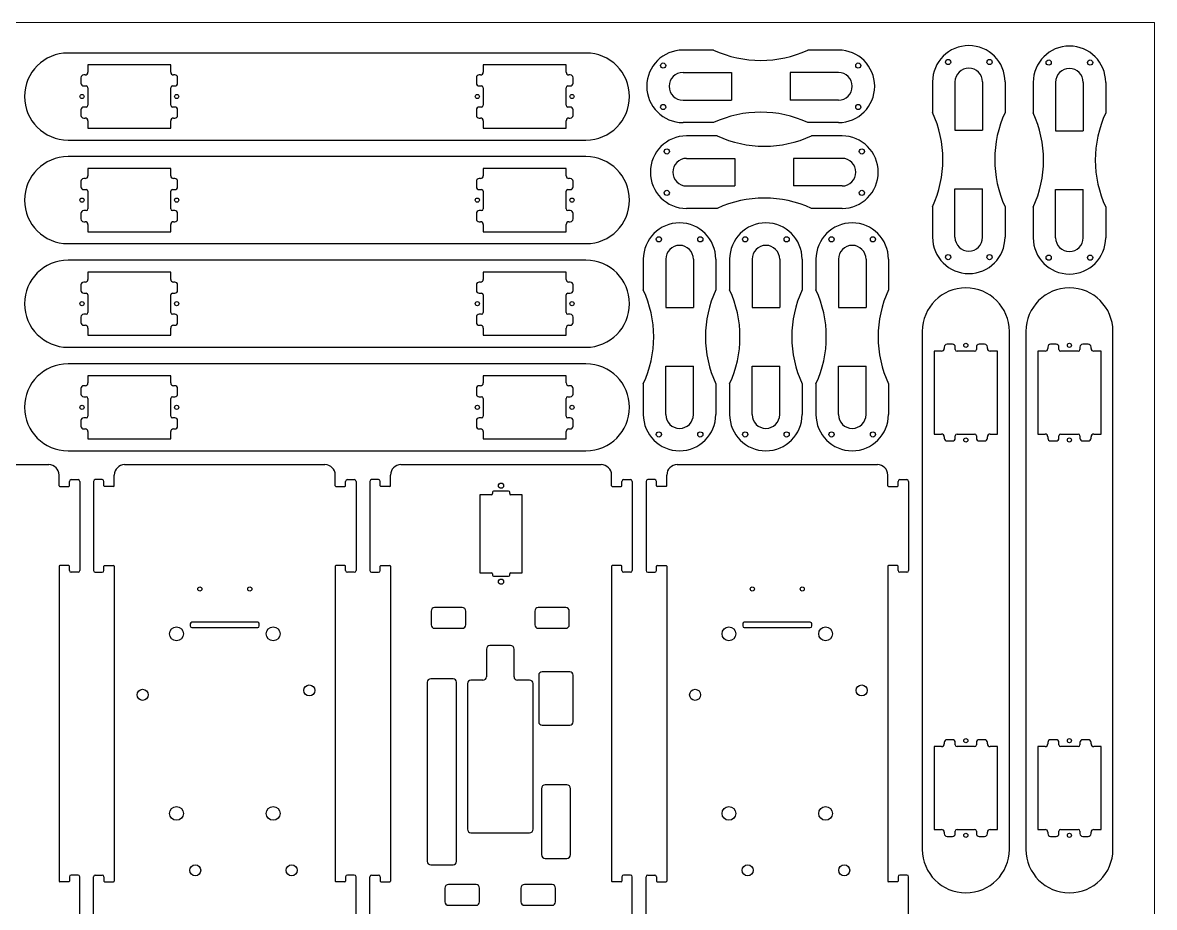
# Model space of a CAD drawing. Header units: inches. Extents: x 24 to 904, y -485 to 16.
# Drawn here: x 576.6 to 904.4, y -239.8 to 16.4 of the extents above; entities that cross this region are included whole.
import ezdxf

# ---------------------------------------------------------------- set-up
doc = ezdxf.new("R2010")
doc.units = ezdxf.units.IN
doc.header["$MEASUREMENT"] = 0
doc.layers.get('0').update_dxf_attribs({"lineweight": 18})

msp = doc.modelspace()

# ---------------------------------------------------------------- linework, layer by layer
for p, q in [((904.39, 16.45), (24.39, 16.45)), ((904.39, -423.55), (904.39, 16.45))]:
    msp.add_line(p, q)
at = {"color": 7, "linetype": 'Continuous', "lineweight": 25}
for p, q in [((739.79, 7.65), (589.79, 7.65)), ((776.76, 8.51), (767.89, 8.51)), ((812.89, 8.51), (804.03, 8.51)), ((619.54, 4.2), (595.54, 4.2)), ((595.54, 4.2), (595.54, 2.1)), ((619.54, 2.1), (619.54, 4.2)), ((734.04, 4.2), (710.04, 4.2)), ((710.04, 4.2), (710.04, 2.1)), ((734.04, 2.1), (734.04, 4.2)), ((593.54, 0.5), (593.54, -1.1)), ((594.74, 1.3), (594.34, 1.3)), ((620.74, 1.3), (620.34, 1.3)), ((621.54, -1.1), (621.54, 0.5)), ((708.04, 0.5), (708.04, -1.1)), ((709.24, 1.3), (708.84, 1.3)), ((735.24, 1.3), (734.84, 1.3)), ((736.04, -1.1), (736.04, 0.5)), ((767.89, 2.01), (781.89, 2.01)), ((781.89, 2.01), (781.89, -5.99)), ((812.89, 2.01), (798.89, 2.01)), ((798.89, 2.01), (798.89, -5.99)), ((594.34, -1.9), (595.04, -1.9)), ((595.54, -2.4), (595.54, -7.5)), ((619.54, -7.5), (619.54, -2.4)), ((620.04, -1.9), (620.74, -1.9)), ((708.84, -1.9), (709.54, -1.9)), ((710.04, -2.4), (710.04, -7.5)), ((734.04, -7.5), (734.04, -2.4)), ((734.54, -1.9), (735.24, -1.9)), ((840.15, -0.71), (840.15, -9.57)), ((846.65, -0.71), (846.65, -14.71)), ((854.65, -0.71), (854.65, -14.71)), ((861.15, -0.71), (861.15, -9.57)), ((869.29, -0.85), (869.29, -9.72)), ((875.79, -0.85), (875.79, -14.85)), ((883.79, -0.85), (883.79, -14.85)), ((890.29, -0.85), (890.29, -9.72)), ((767.89, -5.99), (781.89, -5.99)), ((812.89, -5.99), (798.89, -5.99)), ((593.54, -8.8), (593.54, -10.4)), ((595.04, -8), (594.34, -8)), ((620.74, -8), (620.04, -8)), ((621.54, -10.4), (621.54, -8.8)), ((708.04, -8.8), (708.04, -10.4)), ((709.54, -8), (708.84, -8)), ((735.24, -8), (734.54, -8)), ((736.04, -10.4), (736.04, -8.8)), ((594.34, -11.2), (594.74, -11.2)), ((595.54, -12), (595.54, -14.1)), ((619.54, -14.1), (619.54, -12)), ((620.34, -11.2), (620.74, -11.2)), ((708.84, -11.2), (709.24, -11.2)), ((710.04, -12), (710.04, -14.1)), ((734.04, -14.1), (734.04, -12)), ((734.84, -11.2), (735.24, -11.2)), ((776.76, -12.49), (767.89, -12.49)), ((812.89, -12.49), (804.03, -12.49)), ((595.54, -14.1), (619.54, -14.1)), ((710.04, -14.1), (734.04, -14.1)), ((777.79, -16.35), (768.93, -16.35)), ((813.93, -16.35), (805.06, -16.35)), ((846.65, -14.71), (854.65, -14.71)), ((875.79, -14.85), (883.79, -14.85)), ((589.79, -17.55), (739.79, -17.55)), ((739.79, -22.35), (589.79, -22.35)), ((768.93, -22.85), (782.93, -22.85)), ((782.93, -22.85), (782.93, -30.85)), ((813.93, -22.85), (799.93, -22.85)), ((799.93, -22.85), (799.93, -30.85)), ((619.54, -25.8), (595.54, -25.8)), ((595.54, -25.8), (595.54, -27.9)), ((619.54, -27.9), (619.54, -25.8)), ((734.04, -25.8), (710.04, -25.8)), ((710.04, -25.8), (710.04, -27.9)), ((734.04, -27.9), (734.04, -25.8)), ((594.74, -28.7), (594.34, -28.7)), ((620.74, -28.7), (620.34, -28.7)), ((709.24, -28.7), (708.84, -28.7)), ((735.24, -28.7), (734.84, -28.7)), ((593.54, -29.5), (593.54, -31.1)), ((594.34, -31.9), (595.04, -31.9)), ((595.54, -32.4), (595.54, -37.5)), ((619.54, -37.5), (619.54, -32.4)), ((620.04, -31.9), (620.74, -31.9)), ((621.54, -31.1), (621.54, -29.5)), ((708.04, -29.5), (708.04, -31.1)), ((708.84, -31.9), (709.54, -31.9)), ((710.04, -32.4), (710.04, -37.5)), ((734.04, -37.5), (734.04, -32.4)), ((734.54, -31.9), (735.24, -31.9)), ((736.04, -31.1), (736.04, -29.5)), ((768.93, -30.85), (782.93, -30.85)), ((813.93, -30.85), (799.93, -30.85)), ((846.65, -31.71), (854.65, -31.71)), ((846.65, -45.71), (846.65, -31.71)), ((854.65, -45.71), (854.65, -31.71)), ((875.79, -31.85), (883.79, -31.85)), ((875.79, -45.85), (875.79, -31.85)), ((883.79, -45.85), (883.79, -31.85)), ((593.54, -38.8), (593.54, -40.4)), ((595.04, -38), (594.34, -38)), ((620.74, -38), (620.04, -38)), ((621.54, -40.4), (621.54, -38.8)), ((708.04, -38.8), (708.04, -40.4)), ((709.54, -38), (708.84, -38)), ((735.24, -38), (734.54, -38)), ((736.04, -40.4), (736.04, -38.8)), ((777.79, -37.35), (768.93, -37.35)), ((813.93, -37.35), (805.06, -37.35)), ((840.15, -36.85), (840.15, -45.71)), ((861.15, -36.85), (861.15, -45.71)), ((869.29, -36.99), (869.29, -45.85)), ((890.29, -36.99), (890.29, -45.85)), ((594.34, -41.2), (594.74, -41.2)), ((595.54, -42), (595.54, -44.1)), ((619.54, -44.1), (619.54, -42)), ((620.34, -41.2), (620.74, -41.2)), ((708.84, -41.2), (709.24, -41.2)), ((710.04, -42), (710.04, -44.1)), ((734.04, -44.1), (734.04, -42)), ((734.84, -41.2), (735.24, -41.2)), ((595.54, -44.1), (619.54, -44.1)), ((710.04, -44.1), (734.04, -44.1)), ((589.79, -47.55), (739.79, -47.55)), ((739.79, -52.35), (589.79, -52.35)), ((756.39, -52.05), (756.39, -60.92)), ((762.89, -52.05), (762.89, -66.05)), ((770.89, -52.05), (770.89, -66.05)), ((777.39, -52.05), (777.39, -60.92)), ((781.39, -52.05), (781.39, -60.92)), ((787.89, -52.05), (787.89, -66.05)), ((795.89, -52.05), (795.89, -66.05)), ((802.39, -52.05), (802.39, -60.92)), ((806.39, -52.05), (806.39, -60.92)), ((812.89, -52.05), (812.89, -66.05)), ((820.89, -52.05), (820.89, -66.05)), ((827.39, -52.05), (827.39, -60.92)), ((594.74, -58.7), (594.34, -58.7)), ((619.54, -55.8), (595.54, -55.8)), ((595.54, -55.8), (595.54, -57.9)), ((619.54, -57.9), (619.54, -55.8)), ((620.74, -58.7), (620.34, -58.7)), ((709.24, -58.7), (708.84, -58.7)), ((734.04, -55.8), (710.04, -55.8)), ((710.04, -55.8), (710.04, -57.9)), ((734.04, -57.9), (734.04, -55.8)), ((735.24, -58.7), (734.84, -58.7)), ((593.54, -59.5), (593.54, -61.1)), ((594.34, -61.9), (595.04, -61.9)), ((620.04, -61.9), (620.74, -61.9)), ((621.54, -61.1), (621.54, -59.5)), ((708.04, -59.5), (708.04, -61.1)), ((708.84, -61.9), (709.54, -61.9)), ((734.54, -61.9), (735.24, -61.9)), ((736.04, -61.1), (736.04, -59.5)), ((595.54, -62.4), (595.54, -67.5)), ((619.54, -67.5), (619.54, -62.4)), ((710.04, -62.4), (710.04, -67.5)), ((734.04, -67.5), (734.04, -62.4)), ((593.54, -68.8), (593.54, -70.4)), ((595.04, -68), (594.34, -68)), ((620.74, -68), (620.04, -68)), ((621.54, -70.4), (621.54, -68.8)), ((708.04, -68.8), (708.04, -70.4)), ((709.54, -68), (708.84, -68)), ((735.24, -68), (734.54, -68)), ((736.04, -70.4), (736.04, -68.8)), ((762.89, -66.05), (770.89, -66.05)), ((787.89, -66.05), (795.89, -66.05)), ((812.89, -66.05), (820.89, -66.05)), ((594.34, -71.2), (594.74, -71.2)), ((595.54, -72), (595.54, -74.1)), ((619.54, -74.1), (619.54, -72)), ((620.34, -71.2), (620.74, -71.2)), ((708.84, -71.2), (709.24, -71.2)), ((710.04, -72), (710.04, -74.1)), ((734.04, -74.1), (734.04, -72)), ((734.84, -71.2), (735.24, -71.2)), ((595.54, -74.1), (619.54, -74.1)), ((710.04, -74.1), (734.04, -74.1)), ((837.19, -72.95), (837.19, -222.95)), ((862.39, -222.95), (862.39, -72.95)), ((867.19, -72.95), (867.19, -222.95)), ((892.39, -222.95), (892.39, -72.95)), ((589.79, -77.55), (739.79, -77.55)), ((843.54, -77.5), (843.54, -77.9)), ((845.94, -76.7), (844.34, -76.7)), ((846.74, -78.2), (846.74, -77.5)), ((852.84, -77.5), (852.84, -78.2)), ((855.24, -76.7), (853.64, -76.7)), ((856.04, -77.9), (856.04, -77.5)), ((873.54, -77.5), (873.54, -77.9)), ((875.94, -76.7), (874.34, -76.7)), ((876.74, -78.2), (876.74, -77.5)), ((882.84, -77.5), (882.84, -78.2)), ((885.24, -76.7), (883.64, -76.7)), ((886.04, -77.9), (886.04, -77.5)), ((842.74, -78.7), (840.64, -78.7)), ((840.64, -78.7), (840.64, -102.7)), ((852.34, -78.7), (847.24, -78.7)), ((858.94, -78.7), (856.84, -78.7)), ((858.94, -102.7), (858.94, -78.7)), ((872.74, -78.7), (870.64, -78.7)), ((870.64, -78.7), (870.64, -102.7)), ((882.34, -78.7), (877.24, -78.7)), ((888.94, -78.7), (886.84, -78.7)), ((888.94, -102.7), (888.94, -78.7)), ((739.79, -82.35), (589.79, -82.35)), ((762.89, -83.05), (770.89, -83.05)), ((762.89, -97.05), (762.89, -83.05)), ((770.89, -97.05), (770.89, -83.05)), ((787.89, -83.05), (795.89, -83.05)), ((787.89, -97.05), (787.89, -83.05)), ((795.89, -97.05), (795.89, -83.05)), ((812.89, -83.05), (820.89, -83.05)), ((812.89, -97.05), (812.89, -83.05)), ((820.89, -97.05), (820.89, -83.05)), ((619.54, -85.8), (595.54, -85.8)), ((595.54, -85.8), (595.54, -87.9)), ((619.54, -87.9), (619.54, -85.8)), ((734.04, -85.8), (710.04, -85.8)), ((710.04, -85.8), (710.04, -87.9)), ((734.04, -87.9), (734.04, -85.8)), ((756.39, -88.19), (756.39, -97.05)), ((777.39, -88.19), (777.39, -97.05)), ((781.39, -88.19), (781.39, -97.05)), ((802.39, -88.19), (802.39, -97.05)), ((806.39, -88.19), (806.39, -97.05)), ((827.39, -88.19), (827.39, -97.05)), ((593.54, -89.5), (593.54, -91.1)), ((594.74, -88.7), (594.34, -88.7)), ((620.74, -88.7), (620.34, -88.7)), ((621.54, -91.1), (621.54, -89.5)), ((708.04, -89.5), (708.04, -91.1)), ((709.24, -88.7), (708.84, -88.7)), ((735.24, -88.7), (734.84, -88.7)), ((736.04, -91.1), (736.04, -89.5)), ((594.34, -91.9), (595.04, -91.9)), ((595.54, -92.4), (595.54, -97.5)), ((619.54, -97.5), (619.54, -92.4)), ((620.04, -91.9), (620.74, -91.9)), ((708.84, -91.9), (709.54, -91.9)), ((710.04, -92.4), (710.04, -97.5)), ((734.04, -97.5), (734.04, -92.4)), ((734.54, -91.9), (735.24, -91.9)), ((595.04, -98), (594.34, -98)), ((620.74, -98), (620.04, -98)), ((709.54, -98), (708.84, -98)), ((735.24, -98), (734.54, -98)), ((593.54, -98.8), (593.54, -100.4)), ((594.34, -101.2), (594.74, -101.2)), ((620.34, -101.2), (620.74, -101.2)), ((621.54, -100.4), (621.54, -98.8)), ((708.04, -98.8), (708.04, -100.4)), ((708.84, -101.2), (709.24, -101.2)), ((734.84, -101.2), (735.24, -101.2)), ((736.04, -100.4), (736.04, -98.8)), ((595.54, -102), (595.54, -104.1)), ((595.54, -104.1), (619.54, -104.1)), ((619.54, -104.1), (619.54, -102)), ((710.04, -102), (710.04, -104.1)), ((710.04, -104.1), (734.04, -104.1)), ((734.04, -104.1), (734.04, -102)), ((840.64, -102.7), (842.74, -102.7)), ((843.54, -103.5), (843.54, -103.9)), ((844.34, -104.7), (845.94, -104.7)), ((846.74, -103.9), (846.74, -103.2)), ((847.24, -102.7), (852.34, -102.7)), ((852.84, -103.2), (852.84, -103.9)), ((853.64, -104.7), (855.24, -104.7)), ((856.04, -103.9), (856.04, -103.5)), ((856.84, -102.7), (858.94, -102.7)), ((870.64, -102.7), (872.74, -102.7)), ((873.54, -103.5), (873.54, -103.9)), ((874.34, -104.7), (875.94, -104.7)), ((876.74, -103.9), (876.74, -103.2)), ((877.24, -102.7), (882.34, -102.7)), ((882.84, -103.2), (882.84, -103.9)), ((883.64, -104.7), (885.24, -104.7)), ((886.04, -103.9), (886.04, -103.5)), ((886.84, -102.7), (888.94, -102.7)), ((589.79, -107.55), (739.79, -107.55)), ((526.19, -111.55), (584.19, -111.55)), ((587.19, -117.65), (587.19, -114.55)), ((603.19, -117.65), (603.19, -114.55)), ((606.19, -111.55), (664.19, -111.55)), ((667.19, -117.65), (667.19, -114.55)), ((683.19, -117.65), (683.19, -114.55)), ((686.19, -111.55), (744.19, -111.55)), ((747.19, -117.65), (747.19, -114.55)), ((763.19, -117.65), (763.19, -114.55)), ((766.19, -111.55), (824.19, -111.55)), ((827.19, -117.65), (827.19, -114.55)), ((587.39, -117.85), (589.99, -117.85)), ((590.19, -117.65), (590.19, -116.4)), ((590.69, -115.9), (592.69, -115.9)), ((593.19, -116.4), (593.19, -142.2)), ((597.19, -116.4), (597.19, -142.2)), ((599.69, -115.9), (597.69, -115.9)), ((600.19, -117.65), (600.19, -116.4)), ((602.99, -117.85), (600.39, -117.85)), ((667.39, -117.85), (669.99, -117.85)), ((670.19, -117.65), (670.19, -116.4)), ((670.69, -115.9), (672.69, -115.9)), ((673.19, -116.4), (673.19, -142.2)), ((677.19, -116.4), (677.19, -142.2)), ((679.69, -115.9), (677.69, -115.9)), ((680.19, -117.65), (680.19, -116.4)), ((682.99, -117.85), (680.39, -117.85)), ((747.39, -117.85), (749.99, -117.85)), ((750.19, -117.65), (750.19, -116.4)), ((750.69, -115.9), (752.69, -115.9)), ((753.19, -116.4), (753.19, -142.2)), ((757.19, -116.4), (757.19, -142.2)), ((759.69, -115.9), (757.69, -115.9)), ((760.19, -117.65), (760.19, -116.4)), ((762.99, -117.85), (760.39, -117.85)), ((827.39, -117.85), (829.99, -117.85)), ((830.19, -117.65), (830.19, -116.4)), ((830.69, -115.9), (832.69, -115.9)), ((833.19, -116.4), (833.19, -142.2)), ((709.04, -120.25), (709.04, -142.85)), ((712.39, -120.25), (709.04, -120.25)), ((712.69, -119.55), (712.69, -119.95)), ((717.39, -119.25), (712.99, -119.25)), ((717.69, -119.95), (717.69, -119.55)), ((721.34, -120.25), (717.99, -120.25)), ((721.34, -142.85), (721.34, -120.25)), ((589.99, -140.75), (587.39, -140.75)), ((600.39, -140.75), (602.99, -140.75)), ((669.99, -140.75), (667.39, -140.75)), ((680.39, -140.75), (682.99, -140.75)), ((749.99, -140.75), (747.39, -140.75)), ((760.39, -140.75), (762.99, -140.75)), ((829.99, -140.75), (827.39, -140.75)), ((587.19, -140.95), (587.19, -232.15)), ((590.19, -142.2), (590.19, -140.95)), ((592.69, -142.7), (590.69, -142.7)), ((597.69, -142.7), (599.69, -142.7)), ((600.19, -142.2), (600.19, -140.95)), ((603.19, -140.95), (603.19, -232.15)), ((667.19, -140.95), (667.19, -232.15)), ((670.19, -142.2), (670.19, -140.95)), ((672.69, -142.7), (670.69, -142.7)), ((677.69, -142.7), (679.69, -142.7)), ((680.19, -142.2), (680.19, -140.95)), ((683.19, -140.95), (683.19, -232.15)), ((709.04, -142.85), (712.39, -142.85)), ((712.69, -143.15), (712.69, -143.55)), ((712.99, -143.85), (717.39, -143.85)), ((717.69, -143.55), (717.69, -143.15)), ((717.99, -142.85), (721.34, -142.85)), ((747.19, -140.95), (747.19, -232.15)), ((750.19, -142.2), (750.19, -140.95)), ((752.69, -142.7), (750.69, -142.7)), ((757.69, -142.7), (759.69, -142.7)), ((760.19, -142.2), (760.19, -140.95)), ((763.19, -140.95), (763.19, -232.15)), ((827.19, -140.95), (827.19, -232.15)), ((830.19, -142.2), (830.19, -140.95)), ((832.69, -142.7), (830.69, -142.7)), ((694.95, -153.95), (694.95, -157.95)), ((703.95, -152.95), (695.95, -152.95)), ((704.95, -157.95), (704.95, -153.95)), ((724.95, -153.95), (724.95, -157.95)), ((733.95, -152.95), (725.95, -152.95)), ((734.95, -157.95), (734.95, -153.95)), ((644.74, -157.21), (625.64, -157.21)), ((804.74, -157.21), (785.64, -157.21)), ((625.19, -157.66), (625.19, -158.26)), ((625.64, -158.71), (644.74, -158.71)), ((645.19, -158.26), (645.19, -157.66)), ((695.95, -158.95), (703.95, -158.95)), ((725.95, -158.95), (733.95, -158.95)), ((785.19, -157.66), (785.19, -158.26)), ((785.64, -158.71), (804.74, -158.71)), ((805.19, -158.26), (805.19, -157.66)), ((710.95, -164.95), (710.95, -172.95)), ((717.95, -163.95), (711.95, -163.95)), ((718.95, -172.95), (718.95, -164.95)), ((701.3, -173.56), (694.83, -173.56)), ((726.1, -172.52), (726.1, -186.02)), ((735.1, -171.52), (727.1, -171.52)), ((736.1, -186.02), (736.1, -172.52)), ((693.83, -174.56), (693.83, -226.45)), ((702.3, -226.45), (702.3, -174.56)), ((705.45, -174.95), (705.45, -217.15)), ((709.95, -173.95), (706.45, -173.95)), ((723.45, -173.95), (719.95, -173.95)), ((724.45, -217.15), (724.45, -174.95)), ((727.1, -187.02), (735.1, -187.02)), ((842.74, -193.2), (840.64, -193.2)), ((840.64, -193.2), (840.64, -217.2)), ((843.54, -192), (843.54, -192.4)), ((845.94, -191.2), (844.34, -191.2)), ((846.74, -192.7), (846.74, -192)), ((852.34, -193.2), (847.24, -193.2)), ((852.84, -192), (852.84, -192.7)), ((855.24, -191.2), (853.64, -191.2)), ((856.04, -192.4), (856.04, -192)), ((858.94, -193.2), (856.84, -193.2)), ((858.94, -217.2), (858.94, -193.2)), ((872.74, -193.2), (870.64, -193.2)), ((870.64, -193.2), (870.64, -217.2)), ((873.54, -192), (873.54, -192.4)), ((875.94, -191.2), (874.34, -191.2)), ((876.74, -192.7), (876.74, -192)), ((882.34, -193.2), (877.24, -193.2)), ((882.84, -192), (882.84, -192.7)), ((885.24, -191.2), (883.64, -191.2)), ((886.04, -192.4), (886.04, -192)), ((888.94, -193.2), (886.84, -193.2)), ((888.94, -217.2), (888.94, -193.2)), ((726.87, -205.39), (726.87, -224.46)), ((734.22, -204.26), (727.99, -204.26)), ((735.34, -224.46), (735.34, -205.39)), ((706.45, -218.15), (723.45, -218.15)), ((840.64, -217.2), (842.74, -217.2)), ((843.54, -218), (843.54, -218.4)), ((844.34, -219.2), (845.94, -219.2)), ((846.74, -218.4), (846.74, -217.7)), ((847.24, -217.2), (852.34, -217.2)), ((852.84, -217.7), (852.84, -218.4)), ((853.64, -219.2), (855.24, -219.2)), ((856.04, -218.4), (856.04, -218)), ((856.84, -217.2), (858.94, -217.2)), ((870.64, -217.2), (872.74, -217.2)), ((873.54, -218), (873.54, -218.4)), ((874.34, -219.2), (875.94, -219.2)), ((876.74, -218.4), (876.74, -217.7)), ((877.24, -217.2), (882.34, -217.2)), ((882.84, -217.7), (882.84, -218.4)), ((883.64, -219.2), (885.24, -219.2)), ((886.04, -218.4), (886.04, -218)), ((886.84, -217.2), (888.94, -217.2)), ((727.99, -225.58), (734.22, -225.58)), ((694.83, -227.45), (701.3, -227.45)), ((589.99, -232.35), (587.39, -232.35)), ((590.19, -230.9), (590.19, -232.15)), ((592.69, -230.4), (590.69, -230.4)), ((593.19, -256.7), (593.19, -230.9)), ((597.19, -256.7), (597.19, -230.9)), ((597.69, -230.4), (599.69, -230.4)), ((600.19, -230.9), (600.19, -232.15)), ((600.39, -232.35), (602.99, -232.35)), ((669.99, -232.35), (667.39, -232.35)), ((670.19, -230.9), (670.19, -232.15)), ((672.69, -230.4), (670.69, -230.4)), ((673.19, -256.7), (673.19, -230.9)), ((677.19, -256.7), (677.19, -230.9)), ((677.69, -230.4), (679.69, -230.4)), ((680.19, -230.9), (680.19, -232.15)), ((680.39, -232.35), (682.99, -232.35)), ((749.99, -232.35), (747.39, -232.35)), ((750.19, -230.9), (750.19, -232.15)), ((752.69, -230.4), (750.69, -230.4)), ((753.19, -256.7), (753.19, -230.9)), ((757.19, -256.7), (757.19, -230.9)), ((757.69, -230.4), (759.69, -230.4)), ((760.19, -230.9), (760.19, -232.15)), ((760.39, -232.35), (762.99, -232.35)), ((829.99, -232.35), (827.39, -232.35)), ((830.19, -230.9), (830.19, -232.15)), ((832.69, -230.4), (830.69, -230.4)), ((833.19, -256.7), (833.19, -230.9)), ((698.95, -234.15), (698.95, -238.15)), ((707.95, -233.15), (699.95, -233.15)), ((708.95, -238.15), (708.95, -234.15)), ((720.95, -234.15), (720.95, -238.15)), ((729.95, -233.15), (721.95, -233.15)), ((730.95, -238.15), (730.95, -234.15)), ((699.95, -239.15), (707.95, -239.15)), ((721.95, -239.15), (729.95, -239.15))]:
    msp.add_line(p, q, dxfattribs=at)
for centre, radius in [((762.14, 4.01), 0.75), ((818.64, 4.01), 0.75), ((844.65, 5.04), 0.75), ((856.65, 5.04), 0.75), ((873.79, 4.9), 0.75), ((885.79, 4.9), 0.75), ((593.84, -4.95), 0.6), ((621.24, -4.95), 0.6), ((708.34, -4.95), 0.6), ((735.74, -4.95), 0.6), ((762.14, -7.99), 0.75), ((818.64, -7.99), 0.75), ((763.18, -20.85), 0.75), ((819.68, -20.85), 0.75), ((763.18, -32.85), 0.75), ((819.68, -32.85), 0.75), ((593.84, -34.95), 0.6), ((621.24, -34.95), 0.6), ((708.34, -34.95), 0.6), ((735.74, -34.95), 0.6), ((760.89, -46.3), 0.75), ((772.89, -46.3), 0.75), ((785.89, -46.3), 0.75), ((797.89, -46.3), 0.75), ((810.89, -46.3), 0.75), ((822.89, -46.3), 0.75), ((844.65, -51.46), 0.75), ((856.65, -51.46), 0.75), ((873.79, -51.6), 0.75), ((885.79, -51.6), 0.75), ((593.84, -64.95), 0.6), ((621.24, -64.95), 0.6), ((708.34, -64.95), 0.6), ((735.74, -64.95), 0.6), ((849.79, -77), 0.6), ((879.79, -77), 0.6), ((593.84, -94.95), 0.6), ((621.24, -94.95), 0.6), ((708.34, -94.95), 0.6), ((735.74, -94.95), 0.6), ((760.89, -102.8), 0.75), ((772.89, -102.8), 0.75), ((785.89, -102.8), 0.75), ((797.89, -102.8), 0.75), ((810.89, -102.8), 0.75), ((822.89, -102.8), 0.75), ((849.79, -104.4), 0.6), ((879.79, -104.4), 0.6), ((715.19, -117.65), 0.75), ((627.96, -147.55), 0.6), ((642.42, -147.55), 0.6), ((715.19, -145.45), 0.75), ((787.96, -147.55), 0.6), ((802.42, -147.55), 0.6), ((621.19, -160.55), 2), ((649.19, -160.55), 2), ((781.19, -160.55), 2), ((809.19, -160.55), 2), ((611.39, -178.21), 1.6), ((659.65, -176.94), 1.6), ((771.39, -178.21), 1.6), ((819.65, -176.94), 1.6), ((849.79, -191.5), 0.6), ((879.79, -191.5), 0.6), ((621.19, -212.55), 2), ((649.19, -212.55), 2), ((781.19, -212.55), 2), ((809.19, -212.55), 2), ((849.79, -218.9), 0.6), ((879.79, -218.9), 0.6), ((626.63, -229.01), 1.6), ((654.57, -229.01), 1.6), ((786.63, -229.01), 1.6), ((814.57, -229.01), 1.6)]:
    msp.add_circle(centre, radius, dxfattribs=at)
for centre, radius, start, end in [((589.79, -4.95), 12.6, 90, 270), ((739.79, -4.95), 12.6, 270, 90), ((767.89, -1.99), 10.5, 90, 270), ((790.39, 38.01), 32.5, 245.1884, 294.8116), ((812.89, -1.99), 10.5, 270, 90), ((850.65, -0.71), 10.5, 0, 180), ((879.79, -0.85), 10.5, 0, 180), ((850.65, -0.71), 4, 360, 180), ((594.34, 0.5), 0.8, 90, 180), ((594.74, 2.1), 0.8, 270, 360), ((620.34, 2.1), 0.8, 180, 270), ((620.74, 0.5), 0.8, 0, 90), ((708.84, 0.5), 0.8, 90, 180), ((709.24, 2.1), 0.8, 270, 0), ((734.84, 2.1), 0.8, 180, 270), ((735.24, 0.5), 0.8, 0, 90), ((767.89, -1.99), 4, 90, 270), ((812.89, -1.99), 4, 270, 90), ((879.79, -0.85), 4, 360, 180), ((594.34, -1.1), 0.8, 180, 270), ((595.04, -2.4), 0.5, 0, 90), ((620.04, -2.4), 0.5, 90, 180), ((620.74, -1.1), 0.8, 270, 360), ((708.84, -1.1), 0.8, 180, 270), ((709.54, -2.4), 0.5, 0, 90), ((734.54, -2.4), 0.5, 90, 180), ((735.24, -1.1), 0.8, 270, 360), ((594.34, -8.8), 0.8, 90, 180), ((595.04, -7.5), 0.5, 270, 0), ((620.04, -7.5), 0.5, 180, 270), ((620.74, -8.8), 0.8, 0, 90), ((708.84, -8.8), 0.8, 90, 180), ((709.54, -7.5), 0.5, 270, 360), ((734.54, -7.5), 0.5, 180, 270), ((735.24, -8.8), 0.8, 0, 90), ((790.39, -41.99), 32.5, 65.1884, 114.8116), ((810.65, -23.21), 32.5, 335.1884, 24.8116), ((890.65, -23.21), 32.5, 155.1884, 204.8116), ((839.79, -23.35), 32.5, 335.1884, 24.8116), ((919.79, -23.35), 32.5, 155.1884, 204.8116), ((594.34, -10.4), 0.8, 180, 270), ((594.74, -12), 0.8, 360, 90), ((620.34, -12), 0.8, 90, 180), ((620.74, -10.4), 0.8, 270, 0), ((708.84, -10.4), 0.8, 180, 270), ((709.24, -12), 0.8, 0, 90), ((734.84, -12), 0.8, 90, 180), ((735.24, -10.4), 0.8, 270, 360), ((768.93, -26.85), 10.5, 90, 270), ((791.43, 13.15), 32.5, 245.1884, 294.8116), ((813.93, -26.85), 10.5, 270, 90), ((589.79, -34.95), 12.6, 90, 270), ((739.79, -34.95), 12.6, 270, 90), ((768.93, -26.85), 4, 90, 270), ((813.93, -26.85), 4, 270, 90), ((594.34, -29.5), 0.8, 90, 180), ((594.74, -27.9), 0.8, 270, 360), ((620.34, -27.9), 0.8, 180, 270), ((620.74, -29.5), 0.8, 0, 90), ((708.84, -29.5), 0.8, 90, 180), ((709.24, -27.9), 0.8, 270, 0), ((734.84, -27.9), 0.8, 180, 270), ((735.24, -29.5), 0.8, 360, 90), ((594.34, -31.1), 0.8, 180, 270), ((595.04, -32.4), 0.5, 0, 90), ((620.04, -32.4), 0.5, 90, 180), ((620.74, -31.1), 0.8, 270, 360), ((708.84, -31.1), 0.8, 180, 270), ((709.54, -32.4), 0.5, 0, 90), ((734.54, -32.4), 0.5, 90, 180), ((735.24, -31.1), 0.8, 270, 0), ((791.43, -66.85), 32.5, 65.1884, 114.8116), ((594.34, -38.8), 0.8, 90, 180), ((595.04, -37.5), 0.5, 270, 0), ((620.04, -37.5), 0.5, 180, 270), ((620.74, -38.8), 0.8, 0, 90), ((708.84, -38.8), 0.8, 90, 180), ((709.54, -37.5), 0.5, 270, 360), ((734.54, -37.5), 0.5, 180, 270), ((735.24, -38.8), 0.8, 0, 90), ((594.34, -40.4), 0.8, 180, 270), ((594.74, -42), 0.8, 0, 90), ((620.34, -42), 0.8, 90, 180), ((620.74, -40.4), 0.8, 270, 0), ((708.84, -40.4), 0.8, 180, 270), ((709.24, -42), 0.8, 0, 90), ((734.84, -42), 0.8, 90, 180), ((735.24, -40.4), 0.8, 270, 0), ((766.89, -52.05), 10.5, 0, 180), ((791.89, -52.05), 10.5, 0, 180), ((816.89, -52.05), 10.5, 0, 180), ((850.65, -45.71), 10.5, 180, 360), ((850.65, -45.71), 4, 180, 0), ((879.79, -45.85), 10.5, 180, 360), ((879.79, -45.85), 4, 180, 0), ((766.89, -52.05), 4, 360, 180), ((791.89, -52.05), 4, 360, 180), ((816.89, -52.05), 4, 360, 180), ((589.79, -64.95), 12.6, 90, 270), ((739.79, -64.95), 12.6, 270, 90), ((594.34, -59.5), 0.8, 90, 180), ((594.74, -57.9), 0.8, 270, 360), ((620.34, -57.9), 0.8, 180, 270), ((620.74, -59.5), 0.8, 0, 90), ((708.84, -59.5), 0.8, 90, 180), ((709.24, -57.9), 0.8, 270, 0), ((734.84, -57.9), 0.8, 180, 270), ((735.24, -59.5), 0.8, 360, 90), ((594.34, -61.1), 0.8, 180, 270), ((595.04, -62.4), 0.5, 360, 90), ((620.04, -62.4), 0.5, 90, 180), ((620.74, -61.1), 0.8, 270, 360), ((708.84, -61.1), 0.8, 180, 270), ((709.54, -62.4), 0.5, 0, 90), ((734.54, -62.4), 0.5, 90, 180), ((735.24, -61.1), 0.8, 270, 0), ((726.89, -74.55), 32.5, 335.1884, 24.8116), ((806.89, -74.55), 32.5, 155.1884, 204.8116), ((751.89, -74.55), 32.5, 335.1884, 24.8116), ((831.89, -74.55), 32.5, 155.1884, 204.8116), ((776.89, -74.55), 32.5, 335.1884, 24.8116), ((856.89, -74.55), 32.5, 155.1884, 204.8116), ((849.79, -72.95), 12.6, 0, 180), ((879.79, -72.95), 12.6, 0, 180), ((594.34, -68.8), 0.8, 90, 180), ((595.04, -67.5), 0.5, 270, 0), ((620.04, -67.5), 0.5, 180, 270), ((620.74, -68.8), 0.8, 0, 90), ((708.84, -68.8), 0.8, 90, 180), ((709.54, -67.5), 0.5, 270, 0), ((734.54, -67.5), 0.5, 180, 270), ((735.24, -68.8), 0.8, 0, 90), ((594.34, -70.4), 0.8, 180, 270), ((594.74, -72), 0.8, 0, 90), ((620.34, -72), 0.8, 90, 180), ((620.74, -70.4), 0.8, 270, 0), ((708.84, -70.4), 0.8, 180, 270), ((709.24, -72), 0.8, 0, 90), ((734.84, -72), 0.8, 90, 180), ((735.24, -70.4), 0.8, 270, 0), ((842.74, -77.9), 0.8, 270, 0), ((844.34, -77.5), 0.8, 90, 180), ((845.94, -77.5), 0.8, 0, 90), ((847.24, -78.2), 0.5, 180, 270), ((852.34, -78.2), 0.5, 270, 0), ((853.64, -77.5), 0.8, 90, 180), ((855.24, -77.5), 0.8, 0, 90), ((856.84, -77.9), 0.8, 180, 270), ((872.74, -77.9), 0.8, 270, 0), ((874.34, -77.5), 0.8, 90, 180), ((875.94, -77.5), 0.8, 0, 90), ((877.24, -78.2), 0.5, 180, 270), ((882.34, -78.2), 0.5, 270, 0), ((883.64, -77.5), 0.8, 90, 180), ((885.24, -77.5), 0.8, 0, 90), ((886.84, -77.9), 0.8, 180, 270), ((589.79, -94.95), 12.6, 90, 270), ((739.79, -94.95), 12.6, 270, 90), ((594.74, -87.9), 0.8, 270, 360), ((620.34, -87.9), 0.8, 180, 270), ((709.24, -87.9), 0.8, 270, 360), ((734.84, -87.9), 0.8, 180, 270), ((594.34, -89.5), 0.8, 90, 180), ((594.34, -91.1), 0.8, 180, 270), ((620.74, -89.5), 0.8, 0, 90), ((620.74, -91.1), 0.8, 270, 0), ((708.84, -89.5), 0.8, 90, 180), ((708.84, -91.1), 0.8, 180, 270), ((735.24, -89.5), 0.8, 0, 90), ((735.24, -91.1), 0.8, 270, 360), ((595.04, -92.4), 0.5, 0, 90), ((620.04, -92.4), 0.5, 90, 180), ((709.54, -92.4), 0.5, 0, 90), ((734.54, -92.4), 0.5, 90, 180), ((594.34, -98.8), 0.8, 90, 180), ((595.04, -97.5), 0.5, 270, 0), ((620.04, -97.5), 0.5, 180, 270), ((620.74, -98.8), 0.8, 0, 90), ((708.84, -98.8), 0.8, 90, 180), ((709.54, -97.5), 0.5, 270, 0), ((734.54, -97.5), 0.5, 180, 270), ((735.24, -98.8), 0.8, 0, 90), ((766.89, -97.05), 10.5, 180, 360), ((766.89, -97.05), 4, 180, 0), ((791.89, -97.05), 10.5, 180, 360), ((791.89, -97.05), 4, 180, 0), ((816.89, -97.05), 10.5, 180, 360), ((816.89, -97.05), 4, 180, 0), ((594.34, -100.4), 0.8, 180, 270), ((594.74, -102), 0.8, 360, 90), ((620.34, -102), 0.8, 90, 180), ((620.74, -100.4), 0.8, 270, 0), ((708.84, -100.4), 0.8, 180, 270), ((709.24, -102), 0.8, 360, 90), ((734.84, -102), 0.8, 90, 180), ((735.24, -100.4), 0.8, 270, 0), ((842.74, -103.5), 0.8, 0, 90), ((844.34, -103.9), 0.8, 180, 270), ((845.94, -103.9), 0.8, 270, 0), ((847.24, -103.2), 0.5, 90, 180), ((852.34, -103.2), 0.5, 0, 90), ((853.64, -103.9), 0.8, 180, 270), ((855.24, -103.9), 0.8, 270, 0), ((856.84, -103.5), 0.8, 90, 180), ((872.74, -103.5), 0.8, 0, 90), ((874.34, -103.9), 0.8, 180, 270), ((875.94, -103.9), 0.8, 270, 0), ((877.24, -103.2), 0.5, 90, 180), ((882.34, -103.2), 0.5, 0, 90), ((883.64, -103.9), 0.8, 180, 270), ((885.24, -103.9), 0.8, 270, 0), ((886.84, -103.5), 0.8, 90, 180), ((584.19, -114.55), 3, 0, 90), ((606.19, -114.55), 3, 90, 180), ((664.19, -114.55), 3, 0, 90), ((686.19, -114.55), 3, 90, 180), ((744.19, -114.55), 3, 360, 90), ((766.19, -114.55), 3, 90, 180), ((824.19, -114.55), 3, 0, 90), ((587.39, -117.65), 0.2, 180, 270), ((589.99, -117.65), 0.2, 270, 0), ((590.69, -116.4), 0.5, 90, 180), ((592.69, -116.4), 0.5, 0, 90), ((597.69, -116.4), 0.5, 90, 180), ((599.69, -116.4), 0.5, 0, 90), ((600.39, -117.65), 0.2, 180, 270), ((602.99, -117.65), 0.2, 270, 360), ((667.39, -117.65), 0.2, 180, 270), ((669.99, -117.65), 0.2, 270, 0), ((670.69, -116.4), 0.5, 90, 180), ((672.69, -116.4), 0.5, 0, 90), ((677.69, -116.4), 0.5, 90, 180), ((679.69, -116.4), 0.5, 0, 90), ((680.39, -117.65), 0.2, 180, 270), ((682.99, -117.65), 0.2, 270, 360), ((747.39, -117.65), 0.2, 180, 270), ((749.99, -117.65), 0.2, 270, 0), ((750.69, -116.4), 0.5, 90, 180), ((752.69, -116.4), 0.5, 0, 90), ((757.69, -116.4), 0.5, 90, 180), ((759.69, -116.4), 0.5, 0, 90), ((760.39, -117.65), 0.2, 180, 270), ((762.99, -117.65), 0.2, 270, 360), ((827.39, -117.65), 0.2, 180, 270), ((829.99, -117.65), 0.2, 270, 360), ((830.69, -116.4), 0.5, 90, 180), ((832.69, -116.4), 0.5, 360, 90), ((712.39, -119.95), 0.3, 270, 0), ((712.99, -119.55), 0.3, 90, 180), ((717.39, -119.55), 0.3, 0, 90), ((717.99, -119.95), 0.3, 180, 270), ((587.39, -140.95), 0.2, 90, 180), ((589.99, -140.95), 0.2, 0, 90), ((600.39, -140.95), 0.2, 90, 180), ((602.99, -140.95), 0.2, 0, 90), ((667.39, -140.95), 0.2, 90, 180), ((669.99, -140.95), 0.2, 0, 90), ((680.39, -140.95), 0.2, 90, 180), ((682.99, -140.95), 0.2, 360, 90), ((747.39, -140.95), 0.2, 90, 180), ((749.99, -140.95), 0.2, 0, 90), ((760.39, -140.95), 0.2, 90, 180), ((762.99, -140.95), 0.2, 0, 90), ((827.39, -140.95), 0.2, 90, 180), ((829.99, -140.95), 0.2, 0, 90), ((590.69, -142.2), 0.5, 180, 270), ((592.69, -142.2), 0.5, 270, 0), ((597.69, -142.2), 0.5, 180, 270), ((599.69, -142.2), 0.5, 270, 0), ((670.69, -142.2), 0.5, 180, 270), ((672.69, -142.2), 0.5, 270, 0), ((677.69, -142.2), 0.5, 180, 270), ((679.69, -142.2), 0.5, 270, 0), ((712.39, -143.15), 0.3, 0, 90), ((712.99, -143.55), 0.3, 180, 270), ((717.39, -143.55), 0.3, 270, 0), ((717.99, -143.15), 0.3, 90, 180), ((750.69, -142.2), 0.5, 180, 270), ((752.69, -142.2), 0.5, 270, 0), ((757.69, -142.2), 0.5, 180, 270), ((759.69, -142.2), 0.5, 270, 360), ((830.69, -142.2), 0.5, 180, 270), ((832.69, -142.2), 0.5, 270, 0), ((695.95, -153.95), 1, 90, 180), ((703.95, -153.95), 1, 0, 90), ((725.95, -153.95), 1, 90, 180), ((733.95, -153.95), 1, 0, 90), ((625.64, -157.66), 0.45, 90, 180), ((644.74, -157.66), 0.45, 0, 90), ((785.64, -157.66), 0.45, 90, 180), ((804.74, -157.66), 0.45, 0, 90), ((625.64, -158.26), 0.45, 180, 270), ((644.74, -158.26), 0.45, 270, 0), ((695.95, -157.95), 1, 180, 270), ((703.95, -157.95), 1, 270, 0), ((725.95, -157.95), 1, 180, 270), ((733.95, -157.95), 1, 270, 0), ((785.64, -158.26), 0.45, 180, 270), ((804.74, -158.26), 0.45, 270, 0), ((711.95, -164.95), 1, 90, 180), ((717.95, -164.95), 1, 0, 90), ((694.83, -174.56), 1, 90, 180), ((701.3, -174.56), 1, 0, 90), ((709.95, -172.95), 1, 270, 360), ((719.95, -172.95), 1, 180, 270), ((727.1, -172.52), 1, 90, 180), ((735.1, -172.52), 1, 0, 90), ((706.45, -174.95), 1, 90, 180), ((723.45, -174.95), 1, 0, 90), ((727.1, -186.02), 1, 180, 270), ((735.1, -186.02), 1, 270, 360), ((842.74, -192.4), 0.8, 270, 0), ((844.34, -192), 0.8, 90, 180), ((845.94, -192), 0.8, 0, 90), ((847.24, -192.7), 0.5, 180, 270), ((852.34, -192.7), 0.5, 270, 0), ((853.64, -192), 0.8, 90, 180), ((855.24, -192), 0.8, 0, 90), ((856.84, -192.4), 0.8, 180, 270), ((872.74, -192.4), 0.8, 270, 0), ((874.34, -192), 0.8, 90, 180), ((875.94, -192), 0.8, 0, 90), ((877.24, -192.7), 0.5, 180, 270), ((882.34, -192.7), 0.5, 270, 360), ((883.64, -192), 0.8, 90, 180), ((885.24, -192), 0.8, 360, 90), ((886.84, -192.4), 0.8, 180, 270), ((727.99, -205.39), 1.12, 90, 180), ((734.22, -205.39), 1.12, 360, 90), ((706.45, -217.15), 1, 180, 270), ((723.45, -217.15), 1, 270, 0), ((842.74, -218), 0.8, 0, 90), ((844.34, -218.4), 0.8, 180, 270), ((845.94, -218.4), 0.8, 270, 0), ((847.24, -217.7), 0.5, 90, 180), ((852.34, -217.7), 0.5, 360, 90), ((853.64, -218.4), 0.8, 180, 270), ((855.24, -218.4), 0.8, 270, 0), ((856.84, -218), 0.8, 90, 180), ((872.74, -218), 0.8, 0, 90), ((874.34, -218.4), 0.8, 180, 270), ((875.94, -218.4), 0.8, 270, 360), ((877.24, -217.7), 0.5, 90, 180), ((882.34, -217.7), 0.5, 0, 90), ((883.64, -218.4), 0.8, 180, 270), ((885.24, -218.4), 0.8, 270, 360), ((886.84, -218), 0.8, 90, 180), ((727.99, -224.46), 1.12, 180, 270), ((734.22, -224.46), 1.12, 270, 0), ((849.79, -222.95), 12.6, 180, 0), ((879.79, -222.95), 12.6, 180, 0), ((694.83, -226.45), 1, 180, 270), ((701.3, -226.45), 1, 270, 360), ((587.39, -232.15), 0.2, 180, 270), ((589.99, -232.15), 0.2, 270, 360), ((590.69, -230.9), 0.5, 90, 180), ((592.69, -230.9), 0.5, 0, 90), ((597.69, -230.9), 0.5, 90, 180), ((599.69, -230.9), 0.5, 0, 90), ((600.39, -232.15), 0.2, 180, 270), ((602.99, -232.15), 0.2, 270, 360), ((667.39, -232.15), 0.2, 180, 270), ((669.99, -232.15), 0.2, 270, 0), ((670.69, -230.9), 0.5, 90, 180), ((672.69, -230.9), 0.5, 0, 90), ((677.69, -230.9), 0.5, 90, 180), ((679.69, -230.9), 0.5, 0, 90), ((680.39, -232.15), 0.2, 180, 270), ((682.99, -232.15), 0.2, 270, 0), ((747.39, -232.15), 0.2, 180, 270), ((749.99, -232.15), 0.2, 270, 360), ((750.69, -230.9), 0.5, 90, 180), ((752.69, -230.9), 0.5, 0, 90), ((757.69, -230.9), 0.5, 90, 180), ((759.69, -230.9), 0.5, 0, 90), ((760.39, -232.15), 0.2, 180, 270), ((762.99, -232.15), 0.2, 270, 0), ((827.39, -232.15), 0.2, 180, 270), ((829.99, -232.15), 0.2, 270, 360), ((830.69, -230.9), 0.5, 90, 180), ((832.69, -230.9), 0.5, 0, 90), ((699.95, -234.15), 1, 90, 180), ((707.95, -234.15), 1, 0, 90), ((721.95, -234.15), 1, 90, 180), ((729.95, -234.15), 1, 0, 90), ((699.95, -238.15), 1, 180, 270), ((707.95, -238.15), 1, 270, 0), ((721.95, -238.15), 1, 180, 270), ((729.95, -238.15), 1, 270, 360)]:
    msp.add_arc(centre, radius, start, end, dxfattribs=at)

doc.saveas('drawing.dxf')
